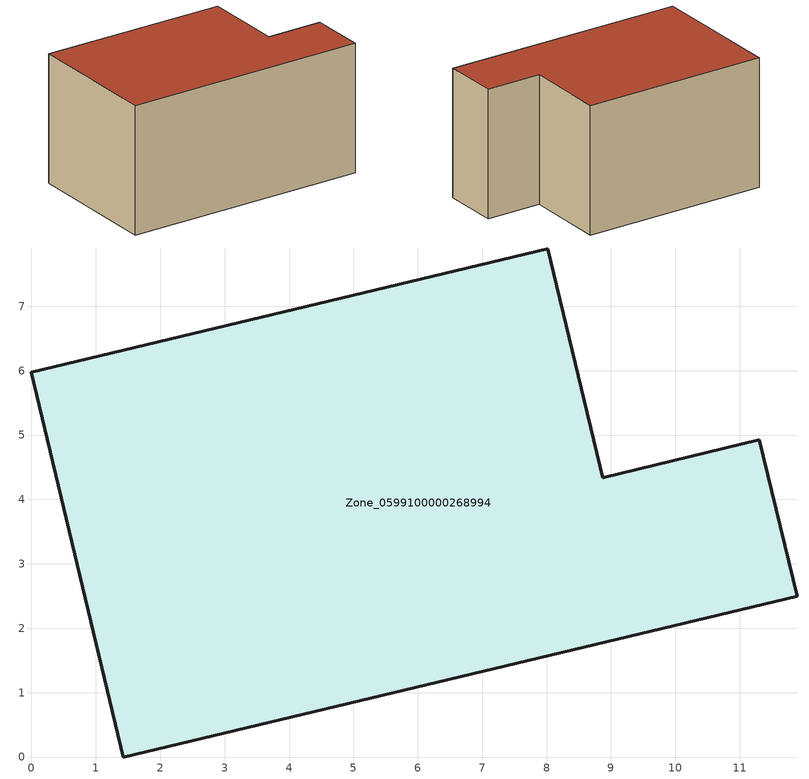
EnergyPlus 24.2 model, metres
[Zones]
Zone_0599100000268994
 floor ground (C_G): 1.43,0 0,5.98 8.02,7.89 8.88,4.34 11.3,4.92 11.89,2.49 z0
 wall outside (C_F): 1.43,0 11.89,2.49 11.3,4.92 8.88,4.34 8.02,7.89 0,5.98 1.43,0 z0:5.73
 roof outside (C_R): 0,5.98 1.43,0 11.89,2.49 11.3,4.92 8.88,4.34 8.02,7.89 z5.73
[BUILDING]
Pand.0599100000268994: North Axis=0; Terrain=City; Loads Convergence Tolerance Value=0.04; Temperature Convergence Tolerance Value=0.4; Solar Distribution=FullExterior; Maximum Number of Warmup Days=25; Minimum Number of Warmup Days=1
[Site:Location]
Rotterdam.The.Hague.AP_ZH_NLD Design_Conditions: Latitude=51.96; Longitude=4.45; Time Zone=1; Elevation=-4.5
[SITE:GROUNDTEMPERATURE:BUILDINGSURFACE]
18, 18, 18, 18, 18, 18, 18, 18, 18, 18, 18, 18
[MATERIAL] Thermal Absorptance=0.9; Solar Absorptance=0.7; Visible Absorptance=0.7
Name | Roughness | Thickness | Conductivity | Density | Specific Heat
G.TI.1965-1974 | MediumSmooth | 0.15 | 0.882353 | 540 | 1210
F.TI.1965-1974 | Rough | 0.3 | 0.697674 | 1920 | 840
R.TI.1965-1974 | MediumRough | 0.2 | 0.232558 | 1500 | 1000
[CONSTRUCTION]
C_G: G.TI.1965-1974
C_F: F.TI.1965-1974
C_R: R.TI.1965-1974
[ZONE]
Zone_0599100000268994: Type=1; Multiplier=1; Ceiling Height=Autocalculate; Volume=Autocalculate; Floor Area=autocalculate; Part of Total Floor Area=Yes
[ZONEINFILTRATION:DESIGNFLOWRATE]
Infil_Zone_0599100000268994: Zone or ZoneList or Space or SpaceList=Zone_0599100000268994; Schedule=AlwaysOn; Design Flow Rate Calculation Method=Flow/Area; Flow Rate per Floor Area=0.003; Constant Term Coefficient=1; Temperature Term Coefficient=0; Velocity Term Coefficient=0; Velocity Squared Term Coefficient=0
[HVACTEMPLATE:ZONE:IDEALLOADSAIRSYSTEM]
Zone_0599100000268994: Maximum Heating Supply Air Temperature=50; Minimum Cooling Supply Air Temperature=13; Maximum Heating Supply Air Humidity Ratio=0.0156; Minimum Cooling Supply Air Humidity Ratio=0.0077; Heating Limit=NoLimit; Cooling Limit=NoLimit; Dehumidification Control Type=ConstantSensibleHeatRatio; Cooling Sensible Heat Ratio=0.7; Dehumidification Setpoint=60; Humidification Control Type=None; Humidification Setpoint=30; Outdoor Air Method=None; Outdoor Air Flow Rate per Person=0.00944; Outdoor Air Flow Rate per Zone Floor Area=0; Outdoor Air Flow Rate per Zone=0; Demand Controlled Ventilation Type=None; Outdoor Air Economizer Type=NoEconomizer; Heat Recovery Type=None; Sensible Heat Recovery Effectiveness=0.7; Latent Heat Recovery Effectiveness=0.65
[ZONECONTROL:THERMOSTAT]
ThermostatControl_Zone_0599100000268994: Zone or ZoneList=Zone_0599100000268994; Control Type Schedule=DualSetpointControlType; Control 1=Thermostat_Zone_0599100000268994; Temperature Difference Between Cutout And Setpoint=0
[THERMOSTATSETPOINT:DUALSETPOINT]
Thermostat_Zone_0599100000268994: Heating Setpoint Temperature Schedule=HeatingSetpoint_Zone_0599100000268994; Cooling Setpoint Temperature Schedule=CoolingSetpoint_Zone_0599100000268994
[SCHEDULE:COMPACT]
HeatingSetpoint_Zone_0599100000268994: Through: 12/31, For: AllDays, Until: 24:00, 21
CoolingSetpoint_Zone_0599100000268994: Through: 12/31, For: AllDays, Until: 24:00, 24
DualSetpointControlType: Through: 12/31, For: AllDays, Until: 24:00, 4
AlwaysOn: Through: 12/31, For: AllDays, Until: 24:00, 1
